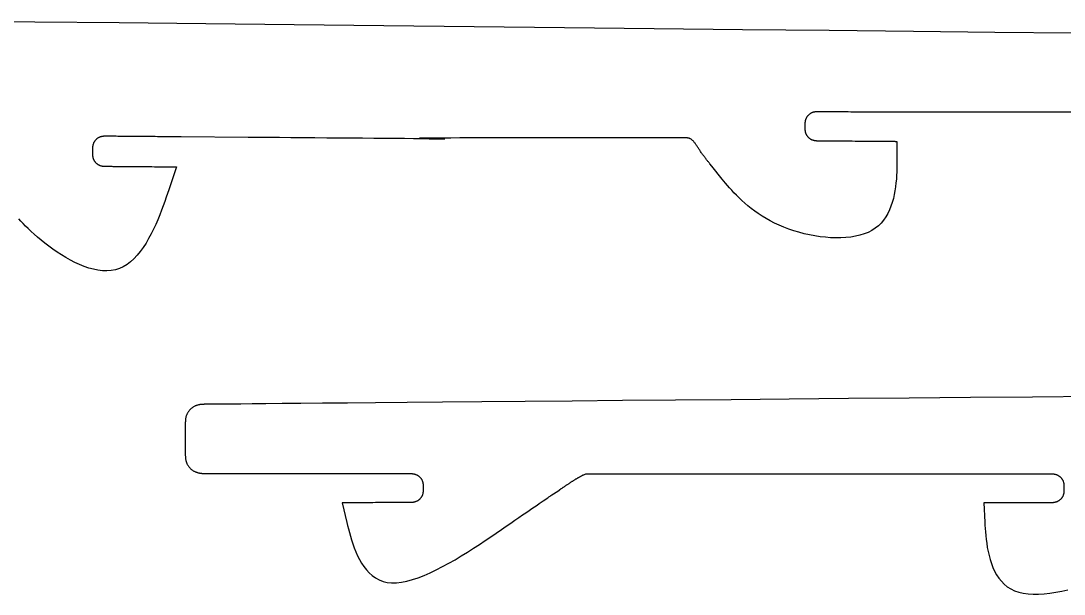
# Model space of a CAD drawing. Header units: millimetres. Extents: x -2860 to -1973, y -195 to 17.
# Drawn here: x -2439.1 to -2269.6, y -90.2 to 3.1 of the extents above; entities that cross this region are included whole.
import ezdxf

# ---------------------------------------------------------------- set-up
doc = ezdxf.new("R2010")
doc.units = ezdxf.units.MM

msp = doc.modelspace()

# ---------------------------------------------------------------- linework, layer by layer
at = {"flags": 128}
for points in [[(-2450.072263, 3.11496), (-2436.866934, 2.972239), (-2423.171913, 2.824225), (-2409.08514, 2.671977), (-2394.704553, 2.516554), (-2380.128089, 2.359013), (-2365.453687, 2.200414), (-2350.779285, 2.041815), (-2336.202821, 1.884275), (-2321.822234, 1.728852), (-2307.735461, 1.576604), (-2294.04044, 1.42859), (-2280.835111, 1.285868), (-2268.21741, 1.149498)], [(-2267.824494, -11.745431), (-2270.27912, -11.745164), (-2272.700761, -11.7449), (-2275.072925, -11.744641), (-2277.379119, -11.744389), (-2279.602851, -11.744147), (-2281.727628, -11.743915), (-2283.736958, -11.743696), (-2285.614348, -11.743492), (-2287.343306, -11.743303), (-2288.911463, -11.743132), (-2290.322942, -11.742978), (-2291.585989, -11.742841), (-2292.70885, -11.742718), (-2293.699771, -11.74261), (-2294.566999, -11.742515), (-2295.31878, -11.742434), (-2295.96336, -11.742363), (-2296.508985, -11.742304), (-2296.963901, -11.742254), (-2297.336356, -11.742214), (-2297.634594, -11.742181), (-2297.866863, -11.742156), (-2298.041408, -11.742137), (-2298.166476, -11.742123), (-2298.250312, -11.742114), (-2298.301164, -11.742108), (-2298.327277, -11.742106), (-2298.336898, -11.742104), (-2298.338272, -11.742104), (-2298.338272, -11.742105), (-2298.338273, -11.742108), (-2298.338274, -11.742117), (-2298.338276, -11.742133), (-2298.338281, -11.742161), (-2298.338287, -11.742203), (-2298.338295, -11.74226), (-2298.338307, -11.742337), (-2298.338321, -11.742436), (-2298.338339, -11.742559), (-2298.338362, -11.74271), (-2298.338388, -11.74289), (-2298.33842, -11.743103), (-2298.338456, -11.743352), (-2298.338499, -11.743639), (-2298.338547, -11.743967), (-2298.338602, -11.744338), (-2298.338664, -11.744756), (-2298.338733, -11.745223), (-2298.33881, -11.745742), (-2298.338894, -11.746314), (-2298.338986, -11.746935), (-2298.339084, -11.7476), (-2298.339188, -11.748303), (-2298.339297, -11.749039), (-2298.339409, -11.749802), (-2298.339525, -11.750586), (-2298.339644, -11.751388), (-2298.339764, -11.7522), (-2298.339884, -11.753017), (-2298.340005, -11.753835), (-2298.340125, -11.754647), (-2298.340243, -11.755448), (-2298.340359, -11.756233), (-2298.340472, -11.756996), (-2298.340581, -11.757732), (-2298.340685, -11.758435), (-2298.340783, -11.7591), (-2298.340875, -11.759721), (-2298.340959, -11.760293), (-2298.341036, -11.760812), (-2298.341105, -11.761279), (-2298.341166, -11.761696), (-2298.341221, -11.762068), (-2298.34127, -11.762396), (-2298.341312, -11.762683), (-2298.341349, -11.762931), (-2298.34138, -11.763145), (-2298.341407, -11.763325), (-2298.341429, -11.763476), (-2298.341447, -11.763599), (-2298.341462, -11.763698), (-2298.341473, -11.763774), (-2298.341482, -11.763832), (-2298.341488, -11.763874), (-2298.341492, -11.763901), (-2298.341495, -11.763918), (-2298.341496, -11.763927), (-2298.341496, -11.76393), (-2298.341725, -11.763929), (-2298.343325, -11.763915), (-2298.347669, -11.76388), (-2298.356127, -11.763811), (-2298.370072, -11.763698), (-2298.390875, -11.763529), (-2298.419908, -11.763292), (-2298.458542, -11.762978), (-2298.50815, -11.762574), (-2298.570102, -11.76207), (-2298.64577, -11.761454), (-2298.736526, -11.760716), (-2298.843742, -11.759844), (-2298.96879, -11.758826), (-2299.11304, -11.757652), (-2299.277864, -11.756311), (-2299.464635, -11.754791), (-2299.674723, -11.753082), (-2299.909501, -11.751171), (-2300.170339, -11.749049), (-2300.457925, -11.746709), (-2300.7702, -11.744168), (-2301.104421, -11.741448), (-2301.457845, -11.738572), (-2301.827728, -11.735563), (-2302.211328, -11.732441), (-2302.605901, -11.729231), (-2303.008703, -11.725953), (-2303.416992, -11.722631), (-2303.828025, -11.719286), (-2304.239057, -11.715942), (-2304.647347, -11.712619), (-2305.050149, -11.709342), (-2305.444722, -11.706131), (-2305.828322, -11.70301), (-2306.198205, -11.7), (-2306.551629, -11.697124), (-2306.88585, -11.694404), (-2307.198125, -11.691863), (-2307.485711, -11.689523), (-2307.746549, -11.687401), (-2307.981327, -11.68549), (-2308.191415, -11.683781), (-2308.378186, -11.682261), (-2308.54301, -11.68092), (-2308.68726, -11.679746), (-2308.812307, -11.678729), (-2308.919523, -11.677856), (-2309.01028, -11.677118), (-2309.085948, -11.676502), (-2309.1479, -11.675998), (-2309.197507, -11.675594), (-2309.236142, -11.67528), (-2309.265175, -11.675044), (-2309.285978, -11.674874), (-2309.299923, -11.674761), (-2309.308381, -11.674692), (-2309.312725, -11.674657), (-2309.314325, -11.674644), (-2309.314553, -11.674642), (-2309.53207, -11.672864), (-2309.566297, -11.672607), (-2309.603595, -11.672457), (-2309.643772, -11.672548), (-2309.686637, -11.673015), (-2309.731998, -11.673992), (-2309.779662, -11.675613), (-2309.82944, -11.678012), (-2309.881138, -11.681323), (-2309.934565, -11.68568), (-2309.989529, -11.691218), (-2310.045838, -11.69807), (-2310.103302, -11.706371), (-2310.161728, -11.716255), (-2310.220923, -11.727856), (-2310.280698, -11.741307), (-2310.34086, -11.756744), (-2310.401216, -11.7743), (-2310.461576, -11.794109), (-2310.521748, -11.816306), (-2310.58154, -11.841024), (-2310.640775, -11.868359), (-2310.699333, -11.898247), (-2310.757111, -11.930587), (-2310.814002, -11.965275), (-2310.869904, -12.00221), (-2310.92471, -12.041289), (-2310.978317, -12.082411), (-2311.030619, -12.125473), (-2311.081512, -12.170372), (-2311.130892, -12.217007), (-2311.178653, -12.265276), (-2311.224691, -12.315075), (-2311.268902, -12.366303), (-2311.31118, -12.418857), (-2311.351421, -12.472636), (-2311.38952, -12.527536), (-2311.425373, -12.583457), (-2311.458875, -12.640295), (-2311.489922, -12.697948), (-2311.518408, -12.756314), (-2311.544268, -12.815276), (-2311.567596, -12.874656), (-2311.588522, -12.934262), (-2311.607179, -12.993901), (-2311.623699, -13.05338), (-2311.638214, -13.112508), (-2311.650855, -13.171091), (-2311.661755, -13.228938), (-2311.671045, -13.285854), (-2311.678858, -13.341649), (-2311.685326, -13.39613), (-2311.69058, -13.449103), (-2311.694752, -13.500377), (-2311.697975, -13.549758), (-2311.70038, -13.597055), (-2311.702099, -13.642075), (-2311.703264, -13.684625), (-2311.704007, -13.724513), (-2311.704461, -13.761547), (-2311.706492, -14.01152), (-2311.70827, -14.227507), (-2311.708527, -14.261493), (-2311.708676, -14.298529), (-2311.70858, -14.338423), (-2311.708104, -14.380987), (-2311.707112, -14.426029), (-2311.70547, -14.473359), (-2311.703041, -14.522786), (-2311.69969, -14.574121), (-2311.695281, -14.627173), (-2311.689678, -14.681752), (-2311.682747, -14.737666), (-2311.674352, -14.794727), (-2311.664357, -14.852743), (-2311.652626, -14.911524), (-2311.639025, -14.97088), (-2311.623417, -15.03062), (-2311.605667, -15.090555), (-2311.585639, -15.150493), (-2311.563198, -15.210244), (-2311.538208, -15.269619), (-2311.510575, -15.328441), (-2311.480361, -15.386591), (-2311.447672, -15.443966), (-2311.412612, -15.500461), (-2311.375286, -15.555974), (-2311.335798, -15.610399), (-2311.294252, -15.663633), (-2311.250753, -15.715571), (-2311.205406, -15.766111), (-2311.158314, -15.815147), (-2311.109582, -15.862576), (-2311.059316, -15.908293), (-2311.007618, -15.952196), (-2310.954594, -15.994179), (-2310.900348, -16.03414), (-2310.844985, -16.071973), (-2310.788608, -16.107575), (-2310.731323, -16.140842), (-2310.673234, -16.17167), (-2310.614445, -16.199955), (-2310.555075, -16.225632), (-2310.495303, -16.248793), (-2310.43532, -16.26957), (-2310.375319, -16.288092), (-2310.315492, -16.304492), (-2310.256033, -16.3189), (-2310.197132, -16.331448), (-2310.138983, -16.342266), (-2310.081778, -16.351486), (-2310.025709, -16.359238), (-2309.970969, -16.365654), (-2309.917751, -16.370865), (-2309.866245, -16.375002), (-2309.816646, -16.378196), (-2309.769146, -16.380578), (-2309.723936, -16.38228), (-2309.681209, -16.383431), (-2309.641158, -16.384164), (-2309.603975, -16.384609), (-2309.352997, -16.386593), (-2309.352735, -16.386595), (-2309.350897, -16.38661), (-2309.345909, -16.386651), (-2309.336195, -16.386729), (-2309.32018, -16.38686), (-2309.29629, -16.387054), (-2309.262948, -16.387325), (-2309.21858, -16.387686), (-2309.161611, -16.388149), (-2309.090464, -16.388727), (-2309.003566, -16.389433), (-2308.89934, -16.390281), (-2308.776212, -16.391281), (-2308.632607, -16.392449), (-2308.466948, -16.393795), (-2308.277662, -16.395334), (-2308.063173, -16.397077), (-2307.821905, -16.399039), (-2307.552284, -16.40123), (-2307.252734, -16.403665), (-2306.922467, -16.40635), (-2306.563847, -16.409265), (-2306.180024, -16.412385), (-2305.774148, -16.415684), (-2305.34937, -16.419137), (-2304.90884, -16.422718), (-2304.455708, -16.426401), (-2303.993125, -16.430161), (-2303.524241, -16.433973), (-2303.052207, -16.43781), (-2302.580173, -16.441647), (-2302.111289, -16.445458), (-2301.648706, -16.449218), (-2301.195575, -16.452902), (-2300.755044, -16.456483), (-2300.330266, -16.459935), (-2299.92439, -16.463235), (-2299.540567, -16.466355), (-2299.181947, -16.46927), (-2298.851681, -16.471954), (-2298.552131, -16.474389), (-2298.28251, -16.476581), (-2298.041242, -16.478542), (-2297.826752, -16.480286), (-2297.637466, -16.481824), (-2297.471808, -16.483171), (-2297.328202, -16.484338), (-2297.205074, -16.485339), (-2297.100849, -16.486186), (-2297.013951, -16.486893), (-2296.942804, -16.487471), (-2296.885834, -16.487934), (-2296.841466, -16.488295), (-2296.808125, -16.488566), (-2296.784234, -16.48876), (-2296.76822, -16.48889), (-2296.758506, -16.488969), (-2296.753518, -16.48901), (-2296.75168, -16.489024), (-2296.751418, -16.489027), (-2296.747408, -19.396028), (-2296.747219, -19.853105), (-2296.749627, -20.349134), (-2296.757289, -20.879463), (-2296.772861, -21.439439), (-2296.799001, -22.024409), (-2296.838366, -22.629719), (-2296.893611, -23.250719), (-2296.967396, -23.882754), (-2297.062375, -24.521171), (-2297.181206, -25.161319), (-2297.326547, -25.798544), (-2297.501053, -26.428194), (-2297.707383, -27.045616), (-2297.948192, -27.646157), (-2298.226138, -28.225163), (-2298.543877, -28.777984), (-2298.904068, -29.299965), (-2299.309365, -29.786454), (-2299.762427, -30.232799), (-2300.265911, -30.634346), (-2300.821331, -30.987448), (-2301.425638, -31.292482), (-2302.074638, -31.550828), (-2302.76414, -31.763869), (-2303.489951, -31.932985), (-2304.24788, -32.059559), (-2305.033734, -32.144973), (-2305.843321, -32.190606), (-2306.672449, -32.197842), (-2307.516925, -32.168061), (-2308.372558, -32.102646), (-2309.235155, -32.002977), (-2310.100524, -31.870437), (-2310.964473, -31.706407), (-2311.82281, -31.512268), (-2312.671342, -31.289402), (-2313.505877, -31.03919), (-2314.322223, -30.763015), (-2315.116189, -30.462257), (-2315.883581, -30.138299), (-2316.620977, -29.792703), (-2317.328033, -29.427762), (-2318.005175, -29.045951), (-2318.652829, -28.649743), (-2319.27142, -28.241612), (-2319.861373, -27.824033), (-2320.423115, -27.39948), (-2320.957071, -26.970427), (-2321.463667, -26.539348), (-2321.943328, -26.108717), (-2322.396479, -25.68101), (-2322.823548, -25.258699), (-2323.224958, -24.844259), (-2323.601137, -24.440164), (-2323.952509, -24.048889), (-2324.2795, -23.672907), (-2324.582536, -23.314694), (-2324.862042, -22.976722), (-2325.118444, -22.661466), (-2326.83568, -20.527098), (-2327.156415, -20.128359), (-2327.206876, -20.065611), (-2327.261819, -19.997202), (-2327.320916, -19.923453), (-2327.383836, -19.844685), (-2327.450252, -19.761217), (-2327.519834, -19.673371), (-2327.592254, -19.581466), (-2327.667182, -19.485824), (-2327.744289, -19.386765), (-2327.823247, -19.284608), (-2327.903727, -19.179676), (-2327.985399, -19.072287), (-2328.067935, -18.962763), (-2328.151006, -18.851425), (-2328.234283, -18.738592), (-2328.317437, -18.624585), (-2328.400138, -18.509724), (-2328.482059, -18.394331), (-2328.56287, -18.278725), (-2328.642242, -18.163227), (-2328.719919, -18.048147), (-2328.795941, -17.933751), (-2328.870418, -17.820297), (-2328.943463, -17.708039), (-2329.015187, -17.597236), (-2329.085702, -17.488142), (-2329.15512, -17.381014), (-2329.223553, -17.276109), (-2329.291111, -17.173682), (-2329.357908, -17.07399), (-2329.424055, -16.977289), (-2329.489664, -16.883836), (-2329.554845, -16.793887), (-2329.619712, -16.707697), (-2329.684376, -16.625524), (-2329.748949, -16.547623), (-2329.813542, -16.474251), (-2329.878267, -16.405664), (-2329.943237, -16.342118), (-2330.008562, -16.28387), (-2330.074303, -16.231087), (-2330.140312, -16.183579), (-2330.206391, -16.141071), (-2330.272341, -16.103283), (-2330.337963, -16.069937), (-2330.403058, -16.040757), (-2330.467426, -16.015464), (-2330.53087, -15.993781), (-2330.59319, -15.975429), (-2330.654188, -15.960132), (-2330.713664, -15.947611), (-2330.771419, -15.937588), (-2330.827254, -15.929787), (-2330.880972, -15.923928), (-2330.932372, -15.919734), (-2330.981256, -15.916929), (-2331.027425, -15.915233), (-2331.070679, -15.914368), (-2331.110821, -15.914059), (-2331.381703, -15.914108), (-2340.813914, -15.916051), (-2342.296475, -15.916363), (-2343.902448, -15.916737), (-2345.613762, -15.917207), (-2347.412344, -15.917808), (-2349.280125, -15.918572), (-2351.199032, -15.919533), (-2353.150994, -15.920724), (-2355.11794, -15.92218), (-2357.081799, -15.923934), (-2359.024499, -15.926018), (-2360.927968, -15.928468), (-2362.774136, -15.931316), (-2364.544931, -15.934597), (-2366.222282, -15.938342), (-2367.788117, -15.942588), (-2369.224366, -15.947365), (-2370.512956, -15.95271), (-2371.635817, -15.958654), (-2372.574877, -15.965231), (-2373.312064, -15.972476), (-2373.835984, -15.980395), (-2374.161943, -15.988885), (-2374.311923, -15.997818), (-2374.307906, -16.007064), (-2374.171876, -16.016496), (-2373.925814, -16.025984), (-2373.591704, -16.035398), (-2373.191526, -16.044611), (-2372.747265, -16.053493), (-2372.280901, -16.061915), (-2371.814419, -16.069748), (-2371.369799, -16.076863), (-2370.969025, -16.083132), (-2370.634079, -16.088426), (-2370.386943, -16.092615), (-2370.2496, -16.09557), (-2370.244031, -16.097163), (-2370.392221, -16.097265), (-2370.71615, -16.095746), (-2371.237802, -16.092478), (-2371.972487, -16.087379), (-2372.90883, -16.080553), (-2374.028782, -16.072151), (-2375.314297, -16.062326), (-2376.747327, -16.051227), (-2378.309824, -16.039007), (-2379.983741, -16.025816), (-2381.751031, -16.011807), (-2383.593646, -15.99713), (-2385.493539, -15.981937), (-2387.432661, -15.966379), (-2389.392967, -15.950608), (-2391.356408, -15.934774), (-2393.304936, -15.919029), (-2395.220505, -15.903525), (-2397.085067, -15.888413), (-2398.880574, -15.873843), (-2400.58898, -15.859968), (-2402.192235, -15.846938), (-2413.08859, -15.758349), (-2413.08884, -15.758347), (-2413.09059, -15.758333), (-2413.095342, -15.758294), (-2413.104594, -15.758219), (-2413.119848, -15.758095), (-2413.142604, -15.757911), (-2413.174362, -15.757653), (-2413.216623, -15.75731), (-2413.270887, -15.756869), (-2413.338654, -15.756319), (-2413.421426, -15.755646), (-2413.520701, -15.75484), (-2413.637982, -15.753888), (-2413.774767, -15.752777), (-2413.932558, -15.751496), (-2414.112854, -15.750032), (-2414.317157, -15.748373), (-2414.546966, -15.746506), (-2414.803783, -15.744421), (-2415.089106, -15.742104), (-2415.403687, -15.739549), (-2415.745276, -15.736775), (-2416.11087, -15.733806), (-2416.49747, -15.730667), (-2416.902074, -15.727381), (-2417.321683, -15.723974), (-2417.753294, -15.720469), (-2418.193908, -15.716891), (-2418.640523, -15.713264), (-2419.090139, -15.709613), (-2419.539755, -15.705961), (-2419.986371, -15.702335), (-2420.426984, -15.698757), (-2420.858596, -15.695252), (-2421.278204, -15.691844), (-2421.682808, -15.688558), (-2422.069408, -15.685419), (-2422.435003, -15.68245), (-2422.776591, -15.679676), (-2423.091172, -15.677122), (-2423.376496, -15.674805), (-2423.633312, -15.672719), (-2423.863121, -15.670853), (-2424.067424, -15.669194), (-2424.247721, -15.66773), (-2424.405511, -15.666448), (-2424.542297, -15.665337), (-2424.659577, -15.664385), (-2424.758853, -15.663579), (-2424.841624, -15.662907), (-2424.909391, -15.662356), (-2424.963655, -15.661916), (-2425.005916, -15.661573), (-2425.037675, -15.661315), (-2425.06043, -15.66113), (-2425.075684, -15.661006), (-2425.084937, -15.660931), (-2425.089688, -15.660892), (-2425.091438, -15.660878), (-2425.091688, -15.660876), (-2425.309205, -15.659057), (-2425.343432, -15.658793), (-2425.38073, -15.658636), (-2425.420907, -15.65872), (-2425.463772, -15.659179), (-2425.509132, -15.660148), (-2425.556796, -15.661761), (-2425.606573, -15.664151), (-2425.65827, -15.667454), (-2425.711696, -15.671804), (-2425.766659, -15.677333), (-2425.822967, -15.684178), (-2425.880428, -15.692472), (-2425.938851, -15.702349), (-2425.998044, -15.713943), (-2426.057816, -15.72739), (-2426.117973, -15.742822), (-2426.178326, -15.760374), (-2426.238681, -15.78018), (-2426.298848, -15.802375), (-2426.358634, -15.827093), (-2426.417862, -15.854428), (-2426.476414, -15.884318), (-2426.534184, -15.916661), (-2426.591067, -15.951353), (-2426.646961, -15.988293), (-2426.701759, -16.027378), (-2426.755357, -16.068507), (-2426.807651, -16.111576), (-2426.858536, -16.156484), (-2426.907908, -16.203128), (-2426.955662, -16.251406), (-2427.001693, -16.301215), (-2427.045896, -16.352453), (-2427.088168, -16.405019), (-2427.128404, -16.458809), (-2427.166499, -16.513721), (-2427.202348, -16.569654), (-2427.235847, -16.626504), (-2427.266892, -16.684169), (-2427.295378, -16.742548), (-2427.321239, -16.801522), (-2427.344568, -16.860915), (-2427.365497, -16.920533), (-2427.384158, -16.980184), (-2427.400682, -17.039676), (-2427.415202, -17.098815), (-2427.42785, -17.15741), (-2427.438756, -17.215268), (-2427.448054, -17.272196), (-2427.455875, -17.328002), (-2427.46235, -17.382493), (-2427.467612, -17.435477), (-2427.471793, -17.486761), (-2427.475023, -17.536152), (-2427.477437, -17.583458), (-2427.479164, -17.628487), (-2427.480337, -17.671045), (-2427.481088, -17.710941), (-2427.481548, -17.747981), (-2427.483627, -17.998002), (-2427.483627, -17.998004), (-2427.483627, -17.998016), (-2427.483627, -17.998051), (-2427.483626, -17.998118), (-2427.483624, -17.998228), (-2427.483622, -17.998392), (-2427.483619, -17.998622), (-2427.483614, -17.998928), (-2427.483609, -17.99932), (-2427.483602, -17.99981), (-2427.483593, -18.000409), (-2427.483583, -18.001127), (-2427.483571, -18.001975), (-2427.483557, -18.002964), (-2427.48354, -18.004105), (-2427.483522, -18.005409), (-2427.4835, -18.006887), (-2427.483477, -18.008549), (-2427.48345, -18.010406), (-2427.483421, -18.01247), (-2427.483388, -18.014745), (-2427.483353, -18.017215), (-2427.483315, -18.019859), (-2427.483275, -18.022655), (-2427.483233, -18.025581), (-2427.48319, -18.028616), (-2427.483145, -18.031738), (-2427.4831, -18.034924), (-2427.483054, -18.038154), (-2427.483007, -18.041406), (-2427.482961, -18.044658), (-2427.482915, -18.047888), (-2427.482869, -18.051074), (-2427.482825, -18.054196), (-2427.482781, -18.05723), (-2427.482739, -18.060156), (-2427.4827, -18.062952), (-2427.482662, -18.065596), (-2427.482626, -18.068067), (-2427.482594, -18.070342), (-2427.482564, -18.072405), (-2427.482538, -18.074263), (-2427.482514, -18.075925), (-2427.482493, -18.077402), (-2427.482474, -18.078706), (-2427.482458, -18.079847), (-2427.482444, -18.080837), (-2427.482432, -18.081685), (-2427.482422, -18.082403), (-2427.482413, -18.083001), (-2427.482406, -18.083492), (-2427.482401, -18.083884), (-2427.482396, -18.08419), (-2427.482393, -18.084419), (-2427.482391, -18.084584), (-2427.482389, -18.084694), (-2427.482388, -18.084761), (-2427.482387, -18.084796), (-2427.482387, -18.084808), (-2427.482387, -18.08481), (-2427.482387, -18.084812), (-2427.482388, -18.084824), (-2427.482389, -18.084859), (-2427.482391, -18.084926), (-2427.482394, -18.085036), (-2427.482398, -18.085201), (-2427.482405, -18.08543), (-2427.482414, -18.085736), (-2427.482425, -18.086128), (-2427.482439, -18.086619), (-2427.482456, -18.087217), (-2427.482477, -18.087935), (-2427.482501, -18.088783), (-2427.482529, -18.089773), (-2427.482562, -18.090914), (-2427.482599, -18.092218), (-2427.482641, -18.093695), (-2427.482689, -18.095357), (-2427.482742, -18.097215), (-2427.482801, -18.099278), (-2427.482866, -18.101553), (-2427.482936, -18.104024), (-2427.483012, -18.106668), (-2427.483092, -18.109464), (-2427.483175, -18.11239), (-2427.483262, -18.115424), (-2427.483351, -18.118546), (-2427.483442, -18.121732), (-2427.483535, -18.124962), (-2427.483627, -18.128214), (-2427.48372, -18.131466), (-2427.483813, -18.134696), (-2427.483904, -18.137882), (-2427.483993, -18.141004), (-2427.48408, -18.144039), (-2427.484163, -18.146965), (-2427.484243, -18.149761), (-2427.484319, -18.152405), (-2427.484389, -18.154875), (-2427.484454, -18.15715), (-2427.484513, -18.159214), (-2427.484566, -18.161071), (-2427.484614, -18.162733), (-2427.484656, -18.164211), (-2427.484693, -18.165515), (-2427.484726, -18.166656), (-2427.484754, -18.167645), (-2427.484778, -18.168493), (-2427.484799, -18.169211), (-2427.484816, -18.16981), (-2427.48483, -18.1703), (-2427.484841, -18.170692), (-2427.48485, -18.170998), (-2427.484856, -18.171228), (-2427.484861, -18.171392), (-2427.484864, -18.171502), (-2427.484866, -18.171569), (-2427.484867, -18.171604), (-2427.484867, -18.171616), (-2427.484868, -18.171618), (-2427.486604, -18.387605), (-2427.486855, -18.421592), (-2427.486996, -18.458627), (-2427.486892, -18.498522), (-2427.486409, -18.541085), (-2427.485409, -18.586127), (-2427.483758, -18.633456), (-2427.48132, -18.682883), (-2427.477959, -18.734217), (-2427.473541, -18.787268), (-2427.46793, -18.841845), (-2427.460989, -18.897758), (-2427.452585, -18.954816), (-2427.44258, -19.01283), (-2427.430841, -19.071608), (-2427.417231, -19.130961), (-2427.401614, -19.190698), (-2427.383856, -19.250628), (-2427.363821, -19.310561), (-2427.341373, -19.370308), (-2427.316377, -19.429676), (-2427.288737, -19.488491), (-2427.258518, -19.546635), (-2427.225825, -19.604002), (-2427.190762, -19.66049), (-2427.153433, -19.715994), (-2427.113942, -19.77041), (-2427.072396, -19.823635), (-2427.028897, -19.875564), (-2426.983551, -19.926094), (-2426.936462, -19.975121), (-2426.887734, -20.022541), (-2426.837472, -20.06825), (-2426.785781, -20.112143), (-2426.732765, -20.154118), (-2426.678528, -20.194069), (-2426.623176, -20.231894), (-2426.566812, -20.267488), (-2426.509541, -20.300748), (-2426.451467, -20.331569), (-2426.392696, -20.359847), (-2426.333346, -20.385518), (-2426.273595, -20.408674), (-2426.213634, -20.429446), (-2426.153657, -20.447964), (-2426.093856, -20.46436), (-2426.034422, -20.478765), (-2425.975548, -20.49131), (-2425.917427, -20.502125), (-2425.860249, -20.511343), (-2425.804208, -20.519094), (-2425.749496, -20.525509), (-2425.696305, -20.530718), (-2425.644828, -20.534855), (-2425.595255, -20.538048), (-2425.547781, -20.54043), (-2425.502596, -20.542131), (-2425.459893, -20.543282), (-2425.419865, -20.544015), (-2425.382703, -20.54446), (-2425.131868, -20.546444), (-2425.131633, -20.546445), (-2425.129987, -20.546459), (-2425.125519, -20.546495), (-2425.116818, -20.546566), (-2425.102473, -20.546683), (-2425.081073, -20.546856), (-2425.051208, -20.547099), (-2425.011465, -20.547422), (-2424.960435, -20.547837), (-2424.896706, -20.548355), (-2424.818867, -20.548988), (-2424.725508, -20.549747), (-2424.615216, -20.550644), (-2424.486582, -20.55169), (-2424.338195, -20.552896), (-2424.168643, -20.554274), (-2423.976515, -20.555836), (-2423.760401, -20.557593), (-2423.518889, -20.559557), (-2423.250569, -20.561738), (-2422.954734, -20.564143), (-2422.633502, -20.566755), (-2422.289695, -20.56955), (-2421.926133, -20.572506), (-2421.545641, -20.575599), (-2421.151038, -20.578807), (-2420.745147, -20.582107), (-2420.330791, -20.585476), (-2419.910791, -20.58889), (-2419.487969, -20.592328), (-2419.065147, -20.595765), (-2418.645147, -20.59918), (-2418.23079, -20.602549), (-2417.8249, -20.605848), (-2417.430297, -20.609057), (-2417.049804, -20.61215), (-2416.686243, -20.615106), (-2416.342436, -20.617901), (-2416.021204, -20.620512), (-2415.725369, -20.622917), (-2415.457049, -20.625099), (-2415.215537, -20.627062), (-2414.999423, -20.628819), (-2414.807295, -20.630381), (-2414.637743, -20.63176), (-2414.489355, -20.632966), (-2414.360721, -20.634012), (-2414.25043, -20.634909), (-2414.157071, -20.635668), (-2414.079232, -20.6363), (-2414.015503, -20.636818), (-2413.964473, -20.637233), (-2413.92473, -20.637556), (-2413.894865, -20.637799), (-2413.873465, -20.637973), (-2413.85912, -20.63809), (-2413.850419, -20.638161), (-2413.845951, -20.638197), (-2413.844305, -20.63821), (-2413.84407, -20.638212), (-2415.085469, -24.363939), (-2415.28106, -24.949551), (-2415.495697, -25.583907), (-2415.729806, -26.259866), (-2415.983812, -26.970287), (-2416.258139, -27.708027), (-2416.553214, -28.465947), (-2416.869461, -29.236903), (-2417.207306, -30.013755), (-2417.567174, -30.789361), (-2417.949489, -31.55658), (-2418.354678, -32.30827), (-2418.783166, -33.03729), (-2419.235378, -33.736498), (-2419.711738, -34.398753), (-2420.212673, -35.016914), (-2420.738607, -35.583838), (-2421.289967, -36.092385), (-2421.867176, -36.535413), (-2422.47066, -36.90578), (-2423.100845, -37.196346), (-2423.75753, -37.402011), (-2424.438011, -37.52585), (-2425.138961, -37.572979), (-2425.857049, -37.548517), (-2426.588946, -37.45758), (-2427.331325, -37.305285), (-2428.080855, -37.096749), (-2428.834208, -36.83709), (-2429.588054, -36.531424), (-2430.339065, -36.18487), (-2431.083912, -35.802543), (-2431.819266, -35.389561), (-2432.541797, -34.951041), (-2433.248177, -34.4921), (-2433.935077, -34.017856), (-2434.599167, -33.533426), (-2435.237119, -33.043926), (-2435.845603, -32.554474), (-2436.421292, -32.070186), (-2436.960854, -31.596181), (-2437.461794, -31.136724), (-2437.924938, -30.69268), (-2438.351943, -30.26406), (-2438.744468, -29.850879), (-2439.104172, -29.453148), (-2439.432711, -29.070881)], [(-2264.674318, -57.994254), (-2274.730044, -58.083099), (-2284.785771, -58.171945), (-2294.774385, -58.260197), (-2304.628774, -58.347264), (-2314.281824, -58.432552), (-2323.666424, -58.515467), (-2332.715459, -58.595419), (-2341.361818, -58.671812), (-2349.538388, -58.744054), (-2357.178056, -58.811553), (-2364.213709, -58.873715), (-2370.595013, -58.930096), (-2376.338746, -58.980844), (-2381.478464, -59.026255), (-2386.047723, -59.066626), (-2390.080081, -59.102253), (-2393.609093, -59.133433), (-2396.668316, -59.160462), (-2399.291306, -59.183637), (-2401.511619, -59.203254), (-2403.362813, -59.21961), (-2404.878442, -59.233001), (-2406.092064, -59.243724), (-2407.037236, -59.252075), (-2407.747512, -59.25835), (-2408.256451, -59.262847), (-2408.597607, -59.265861), (-2408.804538, -59.267689), (-2408.9108, -59.268628), (-2408.949949, -59.268974), (-2408.955542, -59.269024), (-2409.270904, -59.271835), (-2409.320526, -59.272308), (-2409.3746, -59.273012), (-2409.432846, -59.274132), (-2409.494984, -59.275856), (-2409.560734, -59.27837), (-2409.629818, -59.281864), (-2409.701955, -59.286522), (-2409.776867, -59.292534), (-2409.854274, -59.300085), (-2409.933896, -59.309364), (-2410.015455, -59.320557), (-2410.09867, -59.333851), (-2410.183263, -59.349435), (-2410.268953, -59.367495), (-2410.355462, -59.388218), (-2410.44251, -59.411791), (-2410.529817, -59.438403), (-2410.617105, -59.468239), (-2410.704093, -59.501488), (-2410.790502, -59.538336), (-2410.876075, -59.578915), (-2410.960639, -59.623138), (-2411.044043, -59.670858), (-2411.126137, -59.721932), (-2411.20677, -59.776217), (-2411.285792, -59.833567), (-2411.363051, -59.893839), (-2411.438397, -59.956888), (-2411.511679, -60.02257), (-2411.582746, -60.090741), (-2411.651449, -60.161257), (-2411.717635, -60.233973), (-2411.781155, -60.308746), (-2411.841857, -60.385431), (-2411.899592, -60.463884), (-2411.954208, -60.543961), (-2412.005554, -60.625517), (-2412.05348, -60.708409), (-2412.097835, -60.792492), (-2412.138469, -60.877622), (-2412.175288, -60.963631), (-2412.208428, -61.050262), (-2412.238083, -61.137232), (-2412.264447, -61.22426), (-2412.287713, -61.311064), (-2412.308074, -61.397362), (-2412.325725, -61.482872), (-2412.340859, -61.567313), (-2412.35367, -61.650404), (-2412.364351, -61.731861), (-2412.373096, -61.811404), (-2412.380098, -61.888751), (-2412.385552, -61.96362), (-2412.38965, -62.035729), (-2412.392586, -62.104797), (-2412.394555, -62.170542), (-2412.395749, -62.232683), (-2412.396362, -62.290936), (-2412.396588, -62.345022), (-2412.39662, -62.710102), (-2412.39662, -62.710194), (-2412.39662, -62.710836), (-2412.39662, -62.712578), (-2412.39662, -62.715972), (-2412.39662, -62.721567), (-2412.39662, -62.729913), (-2412.39662, -62.741561), (-2412.39662, -62.757061), (-2412.39662, -62.776964), (-2412.39662, -62.801819), (-2412.39662, -62.832177), (-2412.39662, -62.868589), (-2412.39662, -62.911604), (-2412.39662, -62.961774), (-2412.39662, -63.019647), (-2412.39662, -63.085775), (-2412.39662, -63.160708), (-2412.39662, -63.244996), (-2412.39662, -63.339189), (-2412.39662, -63.443838), (-2412.39662, -63.559218), (-2412.39662, -63.684504), (-2412.39662, -63.818594), (-2412.39662, -63.960389), (-2412.39662, -64.108787), (-2412.39662, -64.262688), (-2412.39662, -64.420992), (-2412.39662, -64.582597), (-2412.39662, -64.746404), (-2412.39662, -64.911311), (-2412.39662, -65.076218), (-2412.39662, -65.240025), (-2412.39662, -65.40163), (-2412.39662, -65.559934), (-2412.39662, -65.713835), (-2412.39662, -65.862233), (-2412.39662, -66.004028), (-2412.39662, -66.138118), (-2412.39662, -66.263403), (-2412.39662, -66.378783), (-2412.39662, -66.483433), (-2412.39662, -66.577626), (-2412.39662, -66.661914), (-2412.39662, -66.736847), (-2412.39662, -66.802975), (-2412.39662, -66.860848), (-2412.39662, -66.911017), (-2412.39662, -66.954033), (-2412.39662, -66.990444), (-2412.39662, -67.020803), (-2412.39662, -67.045658), (-2412.39662, -67.065561), (-2412.39662, -67.081061), (-2412.39662, -67.092709), (-2412.39662, -67.101055), (-2412.39662, -67.10665), (-2412.39662, -67.110043), (-2412.39662, -67.111786), (-2412.39662, -67.112428), (-2412.39662, -67.11252), (-2412.39662, -67.411099), (-2412.396591, -67.458081), (-2412.396389, -67.50928), (-2412.39584, -67.564432), (-2412.39477, -67.623276), (-2412.393007, -67.685548), (-2412.390377, -67.750986), (-2412.386706, -67.819328), (-2412.381821, -67.890311), (-2412.375548, -67.963673), (-2412.367715, -68.039151), (-2412.358147, -68.116483), (-2412.346672, -68.195406), (-2412.333116, -68.275657), (-2412.317305, -68.356975), (-2412.299065, -68.439096), (-2412.278225, -68.521759), (-2412.254609, -68.6047), (-2412.228046, -68.687657), (-2412.19836, -68.770368), (-2412.165379, -68.85257), (-2412.12898, -68.934023), (-2412.08924, -69.014578), (-2412.046287, -69.094105), (-2412.000248, -69.172478), (-2411.951252, -69.24957), (-2411.899425, -69.325252), (-2411.844896, -69.399396), (-2411.787792, -69.471876), (-2411.728242, -69.542564), (-2411.666372, -69.611331), (-2411.60231, -69.67805), (-2411.536184, -69.742595), (-2411.468123, -69.804836), (-2411.398253, -69.864646), (-2411.326701, -69.921898), (-2411.253597, -69.976465), (-2411.179068, -70.028217), (-2411.103241, -70.077029), (-2411.026243, -70.122771), (-2410.948204, -70.165317), (-2410.869273, -70.204585), (-2410.789692, -70.240676), (-2410.709726, -70.273736), (-2410.629641, -70.303914), (-2410.5497, -70.331355), (-2410.470169, -70.356208), (-2410.391313, -70.378619), (-2410.313397, -70.398735), (-2410.236685, -70.416704), (-2410.161442, -70.432671), (-2410.087934, -70.446785), (-2410.016425, -70.459192), (-2409.94718, -70.47004), (-2409.880464, -70.479475), (-2409.816542, -70.487645), (-2409.755679, -70.494697), (-2409.698139, -70.500776), (-2409.644188, -70.506032), (-2409.594091, -70.51061), (-2409.255898, -70.540205), (-2409.255208, -70.540205), (-2409.250374, -70.540205), (-2409.237256, -70.540205), (-2409.211709, -70.540205), (-2409.169591, -70.540205), (-2409.10676, -70.540205), (-2409.019072, -70.540205), (-2408.902385, -70.540205), (-2408.752556, -70.540205), (-2408.565442, -70.540205), (-2408.336901, -70.540205), (-2408.06279, -70.540205), (-2407.738966, -70.540205), (-2407.361286, -70.540205), (-2406.925609, -70.540205), (-2406.42779, -70.540205), (-2405.863687, -70.540205), (-2405.229158, -70.540205), (-2404.520059, -70.540205), (-2403.732249, -70.540205), (-2402.863655, -70.540205), (-2401.920492, -70.540205), (-2400.911045, -70.540205), (-2399.8436, -70.540205), (-2398.726442, -70.540205), (-2397.567856, -70.540205), (-2396.376129, -70.540205), (-2395.159545, -70.540205), (-2393.92639, -70.540205), (-2392.68495, -70.540205), (-2391.44351, -70.540205), (-2390.210355, -70.540205), (-2388.993771, -70.540205), (-2387.802044, -70.540205), (-2386.643459, -70.540205), (-2385.526301, -70.540205), (-2384.458855, -70.540205), (-2383.449408, -70.540205), (-2382.506245, -70.540205), (-2381.637651, -70.540205), (-2380.849841, -70.540205), (-2380.140743, -70.540205), (-2379.506213, -70.540205), (-2378.942111, -70.540205), (-2378.444292, -70.540205), (-2378.008614, -70.540205), (-2377.630934, -70.540205), (-2377.30711, -70.540205), (-2377.032999, -70.540205), (-2376.804458, -70.540205), (-2376.617345, -70.540205), (-2376.467516, -70.540205), (-2376.350829, -70.540205), (-2376.263141, -70.540205), (-2376.200309, -70.540205), (-2376.158191, -70.540205), (-2376.132644, -70.540205), (-2376.119526, -70.540205), (-2376.114693, -70.540205), (-2376.114002, -70.540205), (-2376.113975, -70.540205), (-2376.113785, -70.540205), (-2376.113268, -70.540205), (-2376.112262, -70.540205), (-2376.110603, -70.540205), (-2376.108129, -70.540205), (-2376.104676, -70.540205), (-2376.100081, -70.540205), (-2376.094181, -70.540205), (-2376.086813, -70.540205), (-2376.077813, -70.540205), (-2376.067019, -70.540205), (-2376.054267, -70.540205), (-2376.039394, -70.540205), (-2376.022237, -70.540205), (-2376.002634, -70.540205), (-2375.98042, -70.540205), (-2375.955433, -70.540205), (-2375.927509, -70.540205), (-2375.896486, -70.540205), (-2375.862259, -70.540227), (-2375.824962, -70.540382), (-2375.784788, -70.540801), (-2375.74193, -70.541618), (-2375.696581, -70.542965), (-2375.648933, -70.544975), (-2375.59918, -70.54778), (-2375.547513, -70.551512), (-2375.494127, -70.556304), (-2375.439213, -70.562289), (-2375.382965, -70.569599), (-2375.325575, -70.578367), (-2375.267237, -70.588724), (-2375.208143, -70.600805), (-2375.148485, -70.61474), (-2375.088458, -70.630663), (-2375.028253, -70.648706), (-2374.968064, -70.669001), (-2374.908083, -70.691682), (-2374.848503, -70.71688), (-2374.789503, -70.744689), (-2374.7312, -70.775046), (-2374.673699, -70.807846), (-2374.617103, -70.842988), (-2374.561516, -70.880367), (-2374.507041, -70.919882), (-2374.453783, -70.961428), (-2374.401845, -71.004904), (-2374.351332, -71.050205), (-2374.302345, -71.09723), (-2374.25499, -71.145874), (-2374.209371, -71.196035), (-2374.16559, -71.24761), (-2374.123751, -71.300496), (-2374.083959, -71.354589), (-2374.046317, -71.409788), (-2374.010929, -71.465988), (-2373.977898, -71.523087), (-2373.947329, -71.580982), (-2373.919325, -71.639569), (-2373.893949, -71.698731), (-2373.87111, -71.758292), (-2373.850671, -71.818059), (-2373.832502, -71.877842), (-2373.816467, -71.937448), (-2373.802434, -71.996687), (-2373.790269, -72.055366), (-2373.779839, -72.113295), (-2373.77101, -72.170281), (-2373.763649, -72.226134), (-2373.757622, -72.280662), (-2373.752796, -72.333674), (-2373.749037, -72.384977), (-2373.746213, -72.434381), (-2373.744189, -72.481694), (-2373.742832, -72.526725), (-2373.74201, -72.569281), (-2373.741587, -72.609173), (-2373.741431, -72.646207), (-2373.741409, -72.89618), (-2373.741409, -73.112168), (-2373.741431, -73.146153), (-2373.741588, -73.183187), (-2373.742012, -73.223077), (-2373.742838, -73.265631), (-2373.744199, -73.310657), (-2373.746231, -73.357964), (-2373.749066, -73.407359), (-2373.752838, -73.45865), (-2373.757682, -73.511646), (-2373.763731, -73.566154), (-2373.77112, -73.621983), (-2373.779982, -73.678941), (-2373.790451, -73.736836), (-2373.802661, -73.795476), (-2373.816746, -73.854669), (-2373.83284, -73.914223), (-2373.851078, -73.973946), (-2373.871592, -74.033647), (-2373.894516, -74.093133), (-2373.919986, -74.152213), (-2373.948094, -74.210709), (-2373.978776, -74.268506), (-2374.011926, -74.325501), (-2374.047439, -74.381592), (-2374.08521, -74.436678), (-2374.125133, -74.490658), (-2374.167104, -74.54343), (-2374.211016, -74.594891), (-2374.256766, -74.644941), (-2374.304247, -74.693478), (-2374.353354, -74.740399), (-2374.403983, -74.785604), (-2374.456028, -74.828991), (-2374.509383, -74.870458), (-2374.563944, -74.909903), (-2374.619606, -74.947225), (-2374.676262, -74.982323), (-2374.733808, -75.015093), (-2374.792139, -75.045436), (-2374.851149, -75.073248), (-2374.910719, -75.098468), (-2374.970672, -75.121187), (-2375.030816, -75.141537), (-2375.090961, -75.159649), (-2375.150914, -75.175654), (-2375.210485, -75.189682), (-2375.269481, -75.201865), (-2375.327713, -75.212335), (-2375.384987, -75.221221), (-2375.441114, -75.228656), (-2375.495902, -75.23477), (-2375.549159, -75.239694), (-2375.600693, -75.24356), (-2375.650315, -75.246498), (-2375.697832, -75.24864), (-2375.743052, -75.250116), (-2375.785785, -75.251058), (-2375.82584, -75.251597), (-2375.863024, -75.251864), (-2376.114002, -75.252652), (-2376.114227, -75.252653), (-2376.115798, -75.252657), (-2376.120062, -75.25267), (-2376.128366, -75.252696), (-2376.142057, -75.252738), (-2376.16248, -75.2528), (-2376.190984, -75.252888), (-2376.228913, -75.253004), (-2376.277616, -75.253153), (-2376.338438, -75.253339), (-2376.412726, -75.253567), (-2376.501827, -75.253839), (-2376.607087, -75.254162), (-2376.729853, -75.254538), (-2376.871472, -75.254971), (-2377.03329, -75.255467), (-2377.216654, -75.256028), (-2377.42291, -75.25666), (-2377.653405, -75.257366), (-2377.909486, -75.25815), (-2378.191826, -75.259014), (-2378.498404, -75.259953), (-2378.826529, -75.260958), (-2379.173506, -75.26202), (-2379.536643, -75.263132), (-2379.913246, -75.264285), (-2380.300621, -75.265472), (-2380.696076, -75.266682), (-2381.096918, -75.26791), (-2381.500453, -75.269145), (-2381.903988, -75.270381), (-2382.30483, -75.271608), (-2382.700285, -75.272819), (-2383.087661, -75.274006), (-2383.464263, -75.275159), (-2383.8274, -75.276271), (-2384.174377, -75.277333), (-2384.502502, -75.278338), (-2384.809081, -75.279277), (-2385.09142, -75.280141), (-2385.347501, -75.280925), (-2385.577997, -75.281631), (-2385.784253, -75.282263), (-2385.967616, -75.282824), (-2386.129434, -75.28332), (-2386.271053, -75.283753), (-2386.393819, -75.284129), (-2386.49908, -75.284451), (-2386.588181, -75.284724), (-2386.662469, -75.284952), (-2386.723291, -75.285138), (-2386.771993, -75.285287), (-2386.809923, -75.285403), (-2386.838426, -75.285491), (-2386.85885, -75.285553), (-2386.87254, -75.285595), (-2386.880844, -75.28562), (-2386.885109, -75.285634), (-2386.88668, -75.285638), (-2386.886904, -75.285639)], [(-2386.886904, -75.285639), (-2386.134938, -78.485267), (-2386.016159, -78.988038), (-2385.884032, -79.531781), (-2385.736489, -80.109476), (-2385.571463, -80.714099), (-2385.386886, -81.33863), (-2385.180688, -81.976046), (-2384.950803, -82.619326), (-2384.695162, -83.261448), (-2384.411696, -83.895389), (-2384.098339, -84.514129), (-2383.753022, -85.110646), (-2383.373677, -85.677917), (-2382.958236, -86.208921), (-2382.504631, -86.696636), (-2382.010793, -87.134041), (-2381.474655, -87.514113), (-2380.894149, -87.82983), (-2380.267207, -88.074172), (-2379.59176, -88.240116), (-2378.865741, -88.32064), (-2378.088294, -88.310964), (-2377.263417, -88.215275), (-2376.396321, -88.04), (-2375.492216, -87.791569), (-2374.556314, -87.476409), (-2373.593823, -87.100949), (-2372.609956, -86.671616), (-2371.609923, -86.194839), (-2370.598933, -85.677046), (-2369.582199, -85.124665), (-2368.56493, -84.544125), (-2367.552338, -83.941853), (-2366.549632, -83.324277), (-2365.562023, -82.697827), (-2364.594722, -82.068929), (-2363.65294, -81.444013), (-2362.741887, -80.829507), (-2361.866774, -80.231837), (-2361.032811, -79.657434), (-2360.245209, -79.112725), (-2359.507983, -78.602835), (-2358.820367, -78.127677), (-2358.180401, -77.685861), (-2357.586123, -77.275998), (-2357.035572, -76.896698), (-2356.526786, -76.54657), (-2356.057805, -76.224226), (-2355.626668, -75.928275), (-2355.231413, -75.657327), (-2354.870079, -75.409992), (-2354.540705, -75.184881), (-2354.24133, -74.980603), (-2353.969993, -74.795769), (-2353.724732, -74.62899), (-2353.503586, -74.478874), (-2353.304595, -74.344033), (-2353.125797, -74.223075), (-2352.965231, -74.114613), (-2352.820935, -74.017255), (-2351.867718, -73.374618), (-2351.6242, -73.210426), (-2351.585876, -73.184586), (-2351.544081, -73.156405), (-2351.498994, -73.126003), (-2351.450798, -73.093502), (-2351.399672, -73.059024), (-2351.345799, -73.022689), (-2351.289359, -72.98462), (-2351.230533, -72.944936), (-2351.169501, -72.903761), (-2351.106446, -72.861214), (-2351.041547, -72.817418), (-2350.974987, -72.772493), (-2350.906945, -72.726561), (-2350.837603, -72.679743), (-2350.767141, -72.632161), (-2350.695742, -72.583936), (-2350.623585, -72.535189), (-2350.550851, -72.486041), (-2350.477723, -72.436614), (-2350.404379, -72.387029), (-2350.33097, -72.337392), (-2350.257511, -72.287739), (-2350.183989, -72.238095), (-2350.110387, -72.188481), (-2350.03669, -72.13892), (-2349.962883, -72.089434), (-2349.88895, -72.040044), (-2349.814877, -71.990774), (-2349.740647, -71.941646), (-2349.666246, -71.892682), (-2349.591657, -71.843905), (-2349.516867, -71.795336), (-2349.441858, -71.746997), (-2349.366617, -71.698912), (-2349.291128, -71.651103), (-2349.215374, -71.603591), (-2349.139342, -71.5564), (-2349.063015, -71.50955), (-2348.986379, -71.463066), (-2348.909417, -71.416968), (-2348.832154, -71.37129), (-2348.75477, -71.326105), (-2348.677481, -71.281498), (-2348.600507, -71.237551), (-2348.524066, -71.194351), (-2348.448376, -71.15198), (-2348.373656, -71.110522), (-2348.300124, -71.070062), (-2348.227999, -71.030683), (-2348.157498, -70.992471), (-2348.08884, -70.955508), (-2348.022244, -70.919878), (-2347.957928, -70.885667), (-2347.89611, -70.852957), (-2347.837008, -70.821834), (-2347.780842, -70.79238), (-2347.727828, -70.76468), (-2347.678186, -70.738819), (-2347.632134, -70.714879), (-2347.321447, -70.553598), (-2347.320106, -70.553598), (-2347.310717, -70.553598), (-2347.285233, -70.553598), (-2347.235607, -70.553598), (-2347.153791, -70.553598), (-2347.031738, -70.553598), (-2346.8614, -70.553598), (-2346.63473, -70.553598), (-2346.34368, -70.553598), (-2345.980203, -70.553598), (-2345.536251, -70.553598), (-2345.003777, -70.553598), (-2344.374734, -70.553598), (-2343.641073, -70.553598), (-2342.794748, -70.553598), (-2341.827711, -70.553598), (-2340.731915, -70.553598), (-2339.499311, -70.553598), (-2338.121854, -70.553598), (-2336.591494, -70.553598), (-2334.904209, -70.553598), (-2333.07207, -70.553598), (-2331.111171, -70.553598), (-2329.037608, -70.553598), (-2326.867475, -70.553598), (-2324.616867, -70.553598), (-2322.30188, -70.553598), (-2319.938608, -70.553598), (-2317.543146, -70.553598), (-2315.131589, -70.553598), (-2312.720032, -70.553598), (-2310.32457, -70.553598), (-2307.961298, -70.553598), (-2305.646311, -70.553598), (-2303.395704, -70.553598), (-2301.225571, -70.553598), (-2299.152007, -70.553598), (-2297.191108, -70.553598), (-2295.358969, -70.553598), (-2293.671684, -70.553598), (-2292.141325, -70.553598), (-2290.763867, -70.553598), (-2289.531264, -70.553598), (-2288.435467, -70.553598), (-2287.46843, -70.553598), (-2286.622105, -70.553598), (-2285.888445, -70.553598), (-2285.259401, -70.553598), (-2284.726927, -70.553598), (-2284.282976, -70.553598), (-2283.919498, -70.553598), (-2283.628448, -70.553598), (-2283.401778, -70.553598), (-2283.23144, -70.553598), (-2283.109387, -70.553598), (-2283.027571, -70.553598), (-2282.977945, -70.553598), (-2282.952461, -70.553598), (-2282.943073, -70.553598), (-2282.941731, -70.553598), (-2282.941731, -70.553599), (-2282.941731, -70.553602), (-2282.94173, -70.55361), (-2282.941727, -70.553627), (-2282.941724, -70.553654), (-2282.941718, -70.553694), (-2282.94171, -70.553751), (-2282.9417, -70.553826), (-2282.941686, -70.553922), (-2282.941669, -70.554042), (-2282.941649, -70.55419), (-2282.941624, -70.554366), (-2282.941595, -70.554574), (-2282.941561, -70.554817), (-2282.941522, -70.555098), (-2282.941477, -70.555418), (-2282.941427, -70.555781), (-2282.94137, -70.55619), (-2282.941306, -70.556646), (-2282.941235, -70.557153), (-2282.941157, -70.557712), (-2282.941073, -70.558319), (-2282.940982, -70.558969), (-2282.940886, -70.559656), (-2282.940786, -70.560375), (-2282.940682, -70.561121), (-2282.940575, -70.561888), (-2282.940466, -70.56267), (-2282.940355, -70.563464), (-2282.940243, -70.564263), (-2282.940132, -70.565062), (-2282.940021, -70.565856), (-2282.939912, -70.566639), (-2282.939805, -70.567406), (-2282.939701, -70.568151), (-2282.9396, -70.56887), (-2282.939505, -70.569557), (-2282.939414, -70.570207), (-2282.939329, -70.570814), (-2282.939251, -70.571373), (-2282.93918, -70.57188), (-2282.939117, -70.572337), (-2282.93906, -70.572745), (-2282.939009, -70.573108), (-2282.938964, -70.573428), (-2282.938925, -70.573709), (-2282.938891, -70.573952), (-2282.938862, -70.57416), (-2282.938838, -70.574337), (-2282.938817, -70.574484), (-2282.9388, -70.574604), (-2282.938787, -70.574701), (-2282.938776, -70.574776), (-2282.938769, -70.574832), (-2282.938763, -70.574873), (-2282.938759, -70.5749), (-2282.938757, -70.574916), (-2282.938756, -70.574925), (-2282.938755, -70.574928), (-2282.938527, -70.574928), (-2282.936926, -70.574928), (-2282.932583, -70.574928), (-2282.924124, -70.574928), (-2282.910178, -70.574928), (-2282.889374, -70.574928), (-2282.86034, -70.574928), (-2282.821704, -70.574928), (-2282.772094, -70.574928), (-2282.710139, -70.574928), (-2282.634468, -70.574928), (-2282.543707, -70.574928), (-2282.436487, -70.574928), (-2282.311434, -70.574928), (-2282.167177, -70.574928), (-2282.002345, -70.574928), (-2281.815566, -70.574928), (-2281.605468, -70.574928), (-2281.37068, -70.574928), (-2281.10983, -70.574928), (-2280.822231, -70.574928), (-2280.509942, -70.574928), (-2280.175706, -70.574928), (-2279.822266, -70.574928), (-2279.452366, -70.574928), (-2279.068749, -70.574928), (-2278.674158, -70.574928), (-2278.271337, -70.574928), (-2277.86303, -70.574928), (-2277.451979, -70.574928), (-2277.040928, -70.574928), (-2276.63262, -70.574928), (-2276.229799, -70.574928), (-2275.835209, -70.574928), (-2275.451591, -70.574928), (-2275.081691, -70.574928), (-2274.728251, -70.574928), (-2274.394015, -70.574928), (-2274.081726, -70.574928), (-2273.794128, -70.574928), (-2273.533277, -70.574928), (-2273.298489, -70.574928), (-2273.088391, -70.574928), (-2272.901612, -70.574928), (-2272.73678, -70.574928), (-2272.592524, -70.574928), (-2272.467471, -70.574928), (-2272.36025, -70.574928), (-2272.26949, -70.574928), (-2272.193818, -70.574928), (-2272.131863, -70.574928), (-2272.082253, -70.574928), (-2272.043617, -70.574928), (-2272.014583, -70.574928), (-2271.993779, -70.574928), (-2271.979834, -70.574928), (-2271.971375, -70.574928), (-2271.967031, -70.574928), (-2271.965431, -70.574928), (-2271.965202, -70.574928), (-2271.747644, -70.574928), (-2271.713411, -70.57495), (-2271.676107, -70.575105), (-2271.635926, -70.575525), (-2271.59306, -70.576342), (-2271.547702, -70.57769), (-2271.500046, -70.579701), (-2271.450283, -70.582507), (-2271.398608, -70.586241), (-2271.345212, -70.591035), (-2271.290289, -70.597023), (-2271.234031, -70.604336), (-2271.176633, -70.613108), (-2271.118285, -70.62347), (-2271.059182, -70.635556), (-2270.999516, -70.649498), (-2270.93948, -70.665428), (-2270.879268, -70.68348), (-2270.819071, -70.703785), (-2270.759083, -70.726476), (-2270.699497, -70.751686), (-2270.64049, -70.779508), (-2270.582182, -70.809879), (-2270.524676, -70.842694), (-2270.468076, -70.877852), (-2270.412485, -70.915248), (-2270.358007, -70.95478), (-2270.304747, -70.996344), (-2270.252806, -71.039838), (-2270.20229, -71.085158), (-2270.153302, -71.132201), (-2270.105946, -71.180864), (-2270.060325, -71.231043), (-2270.016543, -71.282637), (-2269.974704, -71.33554), (-2269.934912, -71.389651), (-2269.89727, -71.444866), (-2269.861881, -71.501083), (-2269.82885, -71.558197), (-2269.798281, -71.616105), (-2269.770277, -71.674706), (-2269.744901, -71.73388), (-2269.722062, -71.793451), (-2269.701623, -71.853228), (-2269.683454, -71.913019), (-2269.667419, -71.972632), (-2269.653386, -72.031878), (-2269.641221, -72.090563), (-2269.630791, -72.148496), (-2269.621962, -72.205487), (-2269.614601, -72.261343), (-2269.608574, -72.315874), (-2269.603748, -72.368888), (-2269.599989, -72.420193), (-2269.597165, -72.469598), (-2269.595141, -72.516912), (-2269.593784, -72.561944), (-2269.592962, -72.604501), (-2269.592539, -72.644392), (-2269.592383, -72.681426), (-2269.592361, -72.9314), (-2269.592361, -73.147387), (-2269.592383, -73.181373), (-2269.59254, -73.218407), (-2269.592964, -73.258299), (-2269.593789, -73.300856), (-2269.595151, -73.345886), (-2269.597182, -73.3932), (-2269.600016, -73.442604), (-2269.603787, -73.493909), (-2269.60863, -73.546921), (-2269.614678, -73.601451), (-2269.622065, -73.657306), (-2269.630925, -73.714294), (-2269.641391, -73.772225), (-2269.653599, -73.830908), (-2269.667681, -73.890149), (-2269.683771, -73.949759), (-2269.702004, -74.009546), (-2269.722514, -74.069318), (-2269.745433, -74.128884), (-2269.770897, -74.188052), (-2269.798999, -74.246646), (-2269.829673, -74.304548), (-2269.862816, -74.361654), (-2269.898321, -74.417863), (-2269.936084, -74.473069), (-2269.976, -74.527172), (-2270.017963, -74.580066), (-2270.061868, -74.631651), (-2270.10761, -74.681821), (-2270.155085, -74.730475), (-2270.204187, -74.777508), (-2270.25481, -74.822819), (-2270.306851, -74.866303), (-2270.360203, -74.907859), (-2270.414762, -74.947382), (-2270.470422, -74.98477), (-2270.527079, -75.019919), (-2270.584627, -75.052727), (-2270.642962, -75.083091), (-2270.701977, -75.110906), (-2270.761554, -75.136111), (-2270.821516, -75.158797), (-2270.88167, -75.179097), (-2270.941827, -75.197144), (-2271.001793, -75.213071), (-2271.061378, -75.227009), (-2271.120389, -75.239092), (-2271.178637, -75.249452), (-2271.235928, -75.258222), (-2271.292071, -75.265534), (-2271.346876, -75.27152), (-2271.40015, -75.276313), (-2271.451702, -75.280046), (-2271.501341, -75.282852), (-2271.548875, -75.284862), (-2271.594112, -75.286209), (-2271.636861, -75.287027), (-2271.67693, -75.287446), (-2271.714128, -75.287601), (-2271.965202, -75.287623), (-2271.965424, -75.287623), (-2271.96698, -75.287623), (-2271.971202, -75.287623), (-2271.979425, -75.287623), (-2271.992981, -75.287623), (-2272.013204, -75.287623), (-2272.041427, -75.287623), (-2272.078983, -75.287623), (-2272.127207, -75.287623), (-2272.187431, -75.287623), (-2272.260989, -75.287623), (-2272.349214, -75.287623), (-2272.453439, -75.287623), (-2272.574999, -75.287623), (-2272.715225, -75.287623), (-2272.875452, -75.287623), (-2273.057014, -75.287623), (-2273.261242, -75.287623), (-2273.489471, -75.287623), (-2273.743035, -75.287623), (-2274.022599, -75.287623), (-2274.326164, -75.287623), (-2274.651063, -75.287623), (-2274.994629, -75.287623), (-2275.354196, -75.287623), (-2275.727096, -75.287623), (-2276.110663, -75.287623), (-2276.502231, -75.287623), (-2276.899132, -75.287623), (-2277.2987, -75.287623), (-2277.698268, -75.287623), (-2278.095169, -75.287623), (-2278.486737, -75.287623), (-2278.870304, -75.287623), (-2279.243205, -75.287623), (-2279.602771, -75.287623), (-2279.946337, -75.287623), (-2280.271236, -75.287623), (-2280.574801, -75.287623), (-2280.854365, -75.287623), (-2281.107929, -75.287623), (-2281.336158, -75.287623), (-2281.540387, -75.287623), (-2281.721948, -75.287623), (-2281.882175, -75.287623), (-2282.022401, -75.287623), (-2282.143961, -75.287623), (-2282.248186, -75.287623), (-2282.336411, -75.287623), (-2282.409969, -75.287623), (-2282.470193, -75.287623), (-2282.518417, -75.287623), (-2282.555974, -75.287623), (-2282.584197, -75.287623), (-2282.604419, -75.287623), (-2282.617975, -75.287623), (-2282.626198, -75.287623), (-2282.63042, -75.287623), (-2282.631976, -75.287623), (-2282.632198, -75.287623), (-2282.458912, -78.422269), (-2282.431145, -78.915021), (-2282.397933, -79.449067), (-2282.356429, -80.018679), (-2282.303786, -80.618133), (-2282.237159, -81.241701), (-2282.153701, -81.883658), (-2282.050565, -82.538276), (-2281.924906, -83.199831), (-2281.773878, -83.862595), (-2281.594633, -84.520842), (-2281.384326, -85.168846), (-2281.14011, -85.80088), (-2280.859139, -86.411219), (-2280.538566, -86.994136), (-2280.175546, -87.543905), (-2279.767231, -88.0548), (-2279.310777, -88.521094), (-2278.803335, -88.937061), (-2278.242061, -89.296974), (-2277.624107, -89.595108), (-2276.947883, -89.827269), (-2276.216818, -89.995388), (-2275.435599, -90.102933), (-2274.608909, -90.153367), (-2273.741435, -90.150157), (-2272.837861, -90.096767), (-2271.902874, -89.996663), (-2270.941157, -89.85331), (-2269.957397, -89.670173), (-2268.956279, -89.450717)]]:
    msp.add_lwpolyline(points, dxfattribs=at)

doc.saveas('drawing.dxf')
